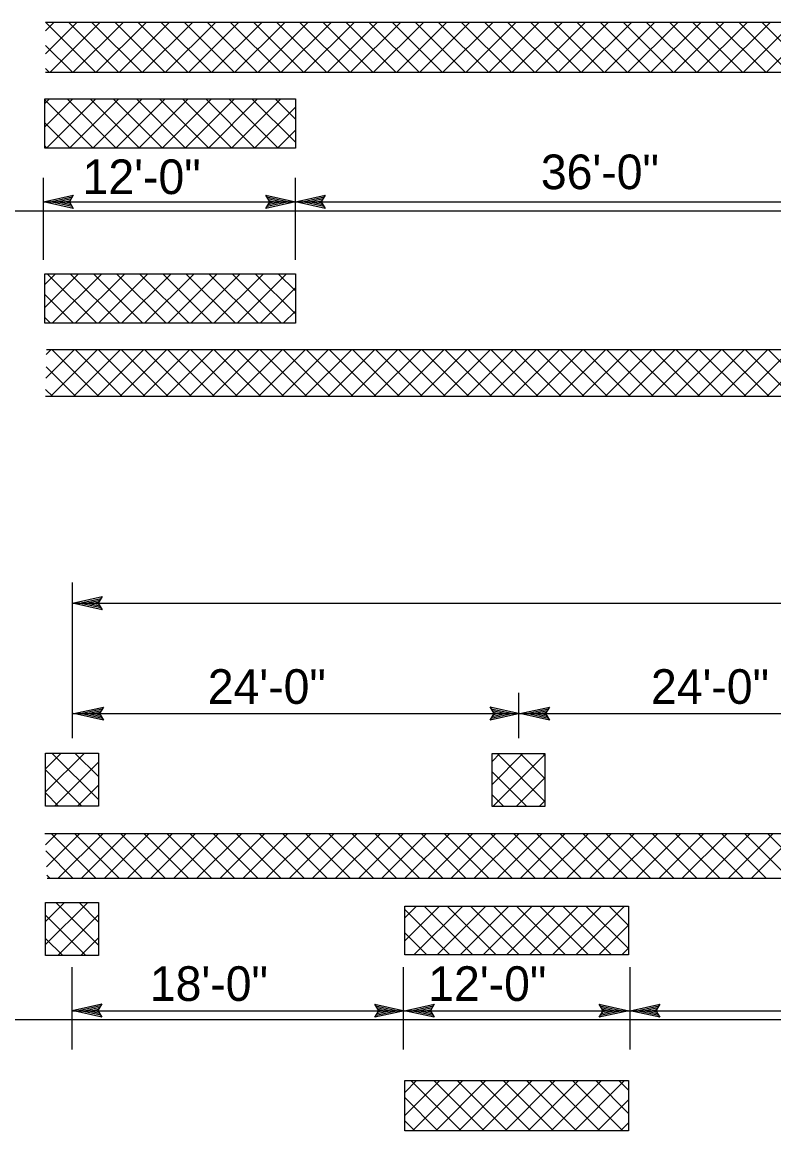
# Model space of a CAD drawing. Extents: x -893 to 867, y -474 to 712.
# Drawn here: x -305.4 to -153.6, y -212 to 12 of the extents above; entities that cross this region are included whole.
import ezdxf

# ---------------------------------------------------------------- set-up
doc = ezdxf.new("R2010")
doc.units = 0
for name, color, linetype in [('56 Stage 3 Anno', 7, 'Continuous'), ('57 Undefined', 7, 'Continuous'), ('60 Nongeo Data', 7, 'Continuous')]:
    doc.layers.add(name, color=color, linetype=linetype)

msp = doc.modelspace()

# ---------------------------------------------------------------- linework, layer by layer
at = {"layer": '56 Stage 3 Anno'}
for p, q in [((-301.11, -36.08), (-301.11, -19.5)), ((-250.23, -36.08), (-250.23, -19.5)), ((-301.11, -24.32), (-295.11, -22.99)), ((-295.11, -25.66), (-301.11, -24.32)), ((-301.11, -24.32), (-301.11, -24.32)), ((-301.11, -24.32), (-250.23, -24.32)), ((-295.33, -25.3), (-299.73, -24.32)), ((-299.72, -24.31), (-295.34, -23.35)), ((-298.35, -24.32), (-295.52, -23.69)), ((-295.56, -24.94), (-298.35, -24.32)), ((-296.97, -24.32), (-295.76, -24.05)), ((-295.74, -24.59), (-296.97, -24.32)), ((-295.11, -22.99), (-295.91, -24.32)), ((-295.91, -24.32), (-295.11, -25.66)), ((-295.11, -22.99), (-295.11, -22.99)), ((-255.43, -24.32), (-256.23, -22.98)), ((-256.23, -22.98), (-256.23, -22.98)), ((-256.23, -22.98), (-250.23, -24.32)), ((-250.23, -24.32), (-256.23, -25.65)), ((-256.23, -25.65), (-255.43, -24.32)), ((-256.01, -23.33), (-251.61, -24.32)), ((-251.62, -24.32), (-255.99, -25.29)), ((-252.99, -24.31), (-255.81, -24.94)), ((-255.78, -23.69), (-252.99, -24.31)), ((-255.6, -24.04), (-254.37, -24.31)), ((-254.37, -24.31), (-255.58, -24.58)), ((-250.23, -24.32), (-244.23, -22.99)), ((-250.23, -24.32), (-250.23, -24.32)), ((-244.23, -25.66), (-250.23, -24.32)), ((-250.23, -24.32), (-250.23, -24.32)), ((-250.23, -24.32), (-115.46, -24.32)), ((-244.44, -25.3), (-248.85, -24.32)), ((-248.84, -24.31), (-244.46, -23.35)), ((-247.46, -24.32), (-244.64, -23.69)), ((-244.68, -24.94), (-247.46, -24.32)), ((-246.08, -24.32), (-244.87, -24.05)), ((-244.85, -24.59), (-246.08, -24.32)), ((-244.23, -22.99), (-245.03, -24.32)), ((-245.03, -24.32), (-244.23, -25.66)), ((-244.23, -22.99), (-244.23, -22.99)), ((-295.11, -25.66), (-295.11, -25.66)), ((-256.23, -25.65), (-256.23, -25.65)), ((-244.23, -25.66), (-244.23, -25.66)), ((-295.28, -132.68), (-295.28, -101.28)), ((-295.28, -105.42), (-289.28, -104.09)), ((-295.28, -105.42), (-289.28, -104.09)), ((-293.89, -105.41), (-289.51, -104.45)), ((-293.89, -105.41), (-289.51, -104.45)), ((-292.51, -105.42), (-289.69, -104.79)), ((-292.51, -105.42), (-289.69, -104.79)), ((-291.13, -105.42), (-289.92, -105.15)), ((-291.13, -105.42), (-289.92, -105.15)), ((-289.28, -104.09), (-290.08, -105.42)), ((-289.28, -104.09), (-290.08, -105.42)), ((-289.28, -104.09), (-289.28, -104.09)), ((-289.28, -104.09), (-289.28, -104.09)), ((-295.28, -105.42), (66.02, -105.42)), ((-289.28, -106.76), (-295.28, -105.42)), ((-295.28, -105.42), (-295.28, -105.42)), ((-289.28, -106.76), (-295.28, -105.42)), ((-295.28, -105.42), (-295.28, -105.42)), ((-289.49, -106.4), (-293.9, -105.42)), ((-289.49, -106.4), (-293.9, -105.42)), ((-289.73, -106.04), (-292.51, -105.42)), ((-289.73, -106.04), (-292.51, -105.42)), ((-289.9, -105.69), (-291.13, -105.42)), ((-289.9, -105.69), (-291.13, -105.42)), ((-290.08, -105.42), (-289.28, -106.76)), ((-290.08, -105.42), (-289.28, -106.76)), ((-289.28, -106.76), (-289.28, -106.76)), ((-289.28, -106.76), (-289.28, -106.76)), ((-205.11, -132.68), (-205.11, -123.57)), ((-295.02, -127.74), (-289.02, -126.41)), ((-293.63, -127.74), (-289.26, -126.77)), ((-292.26, -127.75), (-289.44, -127.12)), ((-290.88, -127.75), (-289.67, -127.48)), ((-289.02, -126.41), (-289.82, -127.74)), ((-289.02, -126.41), (-289.02, -126.41)), ((-210.13, -127.74), (-210.93, -126.4)), ((-210.93, -126.4), (-210.93, -126.4)), ((-210.93, -126.4), (-204.93, -127.74)), ((-210.71, -126.76), (-206.31, -127.74)), ((-210.48, -127.12), (-207.69, -127.74)), ((-210.3, -127.47), (-209.08, -127.74)), ((-204.93, -127.74), (-198.93, -126.41)), ((-203.54, -127.74), (-199.17, -126.77)), ((-202.17, -127.75), (-199.34, -127.12)), ((-200.79, -127.75), (-199.58, -127.48)), ((-198.93, -126.41), (-199.73, -127.74)), ((-198.93, -126.41), (-198.93, -126.41)), ((-295.28, -127.74), (-204.93, -127.74)), ((-289.02, -129.08), (-295.02, -127.74)), ((-295.02, -127.74), (-295.02, -127.74)), ((-289.24, -128.73), (-293.64, -127.74)), ((-289.47, -128.37), (-292.26, -127.75)), ((-289.65, -128.02), (-290.88, -127.75)), ((-289.82, -127.74), (-289.02, -129.08)), ((-289.02, -129.08), (-289.02, -129.08)), ((-204.93, -127.74), (-210.93, -129.07)), ((-210.93, -129.07), (-210.13, -127.74)), ((-210.93, -129.07), (-210.93, -129.07)), ((-206.32, -127.75), (-210.7, -128.71)), ((-207.69, -127.74), (-210.52, -128.37)), ((-209.08, -127.74), (-210.28, -128.01)), ((-205.11, -127.74), (-116.1, -127.74)), ((-204.93, -127.74), (-204.93, -127.74)), ((-198.93, -129.08), (-204.93, -127.74)), ((-204.93, -127.74), (-204.93, -127.74)), ((-199.15, -128.73), (-203.55, -127.74)), ((-199.38, -128.37), (-202.17, -127.75)), ((-199.56, -128.02), (-200.79, -127.75)), ((-199.73, -127.74), (-198.93, -129.08)), ((-198.93, -129.08), (-198.93, -129.08)), ((-295.4, -178.99), (-295.4, -195.63)), ((-228.48, -178.99), (-228.48, -195.63)), ((-182.69, -178.99), (-182.69, -195.63)), ((-295.4, -187.76), (-228.21, -187.76)), ((-295.36, -187.71), (-289.35, -186.38)), ((-289.36, -189.05), (-295.36, -187.71)), ((-295.36, -187.71), (-295.36, -187.71)), ((-289.57, -188.69), (-293.98, -187.71)), ((-293.96, -187.7), (-289.59, -186.74)), ((-292.59, -187.71), (-289.77, -187.08)), ((-289.81, -188.33), (-292.59, -187.71)), ((-291.21, -187.71), (-290, -187.44)), ((-289.98, -187.98), (-291.21, -187.71)), ((-289.36, -186.38), (-290.16, -187.71)), ((-290.16, -187.71), (-289.36, -189.05)), ((-289.36, -186.38), (-289.36, -186.38)), ((-233.41, -187.76), (-234.21, -186.42)), ((-234.21, -186.42), (-234.21, -186.42)), ((-234.21, -186.42), (-228.21, -187.76)), ((-228.21, -187.76), (-234.21, -189.09)), ((-234.21, -189.09), (-233.41, -187.76)), ((-234, -186.78), (-229.59, -187.76)), ((-229.6, -187.76), (-233.98, -188.73)), ((-230.98, -187.76), (-233.8, -188.38)), ((-233.76, -187.14), (-230.98, -187.76)), ((-233.59, -187.48), (-232.36, -187.76)), ((-232.36, -187.76), (-233.57, -188.02)), ((-228.48, -187.76), (-182.69, -187.76)), ((-228.21, -187.76), (-222.21, -186.43)), ((-222.21, -189.1), (-228.21, -187.76)), ((-228.21, -187.76), (-228.21, -187.76)), ((-228.21, -187.76), (-228.21, -187.76)), ((-222.43, -188.74), (-226.83, -187.76)), ((-226.82, -187.76), (-222.45, -186.79)), ((-225.45, -187.76), (-222.63, -187.14)), ((-222.66, -188.38), (-225.45, -187.76)), ((-224.07, -187.76), (-222.86, -187.5)), ((-222.84, -188.04), (-224.07, -187.76)), ((-222.21, -186.43), (-223.01, -187.76)), ((-223.01, -187.76), (-222.21, -189.1)), ((-222.21, -186.43), (-222.21, -186.43)), ((-188.11, -187.76), (-188.91, -186.42)), ((-188.91, -186.42), (-188.91, -186.42)), ((-188.91, -186.42), (-182.91, -187.76)), ((-182.91, -187.76), (-188.91, -189.09)), ((-188.91, -189.09), (-188.11, -187.76)), ((-188.7, -186.78), (-184.29, -187.76)), ((-184.31, -187.76), (-188.68, -188.73)), ((-185.68, -187.76), (-188.5, -188.38)), ((-188.46, -187.14), (-185.68, -187.76)), ((-188.29, -187.48), (-187.06, -187.76)), ((-187.06, -187.76), (-188.27, -188.02)), ((-182.91, -187.76), (-182.91, -187.76)), ((-182.66, -187.76), (-176.66, -186.43)), ((-176.66, -189.1), (-182.66, -187.76)), ((-182.66, -187.76), (-182.66, -187.76)), ((-182.66, -187.76), (-48.01, -187.76)), ((-176.88, -188.74), (-181.28, -187.76)), ((-181.27, -187.76), (-176.9, -186.79)), ((-179.9, -187.76), (-177.07, -187.14)), ((-177.11, -188.38), (-179.9, -187.76)), ((-178.52, -187.76), (-177.31, -187.5)), ((-177.29, -188.04), (-178.52, -187.76)), ((-176.66, -186.43), (-177.46, -187.76)), ((-177.46, -187.76), (-176.66, -189.1)), ((-176.66, -186.43), (-176.66, -186.43)), ((-289.36, -189.05), (-289.36, -189.05)), ((-234.21, -189.09), (-234.21, -189.09)), ((-222.21, -189.1), (-222.21, -189.1)), ((-188.91, -189.09), (-188.91, -189.09)), ((-176.66, -189.1), (-176.66, -189.1))]:
    msp.add_line(p, q, dxfattribs=at)
at = {"layer": '60 Nongeo Data'}
for p, q in [((-300.73, 11.97), (110.45, 11.97)), ((110.45, 1.77), (-300.73, 1.77)), ((-300.86, -3.53), (-250.25, -3.53)), ((-300.86, -13.47), (-300.86, -3.53)), ((-250.25, -3.53), (-250.25, -13.47)), ((-250.25, -13.47), (-300.86, -13.47)), ((-340.92, -26.17), (145.4, -26.17)), ((-300.86, -38.87), (-250.25, -38.87)), ((-300.86, -48.86), (-300.86, -38.87)), ((-250.25, -38.87), (-250.25, -48.86)), ((-250.25, -48.86), (-300.86, -48.86)), ((-300.54, -54.17), (109.65, -54.17)), ((110.05, -63.67), (-300.73, -63.67)), ((-300.73, -135.71), (-290.03, -135.71)), ((-300.73, -146.41), (-300.73, -135.71)), ((-290.03, -135.71), (-290.03, -146.41)), ((-210.55, -135.83), (-199.86, -135.83)), ((-210.55, -146.53), (-210.55, -135.83)), ((-199.86, -135.83), (-199.86, -146.53)), ((-290.03, -146.41), (-300.73, -146.41)), ((-199.86, -146.53), (-210.55, -146.53)), ((-300.87, -151.95), (357.65, -151.95)), ((357.65, -161.05), (-300.42, -161.05)), ((-300.7, -165.91), (-290, -165.91)), ((-300.7, -176.61), (-300.7, -165.91)), ((-290, -165.91), (-290, -176.61)), ((-228.18, -176.47), (-228.18, -166.62)), ((-228.18, -166.62), (-182.99, -166.62)), ((-182.99, -166.62), (-182.99, -176.47)), ((-290, -176.61), (-300.7, -176.61)), ((-182.99, -176.47), (-228.18, -176.47)), ((373.84, -189.61), (-340.92, -189.61)), ((-228.18, -201.89), (-182.99, -201.89)), ((-228.18, -212.04), (-228.18, -201.89)), ((-182.99, -201.89), (-182.99, -212.04)), ((-182.99, -212.04), (-228.18, -212.04))]:
    msp.add_line(p, q, dxfattribs=at)
for points in [[(-300.73, 5.57), (-294.33, 11.97)], [(-300.73, 10.23), (-299, 11.97)], [(-290.55, 1.77), (-300.73, 11.95)], [(-299.86, 1.77), (-289.67, 11.97)], [(-285.89, 1.77), (-296.08, 11.97)], [(-295.2, 1.77), (-285, 11.97)], [(-281.22, 1.77), (-291.42, 11.97)], [(-290.53, 1.77), (-280.33, 11.97)], [(-276.55, 1.77), (-286.75, 11.97)], [(-285.86, 1.77), (-275.67, 11.97)], [(-271.88, 1.77), (-282.08, 11.97)], [(-281.2, 1.77), (-271, 11.97)], [(-267.22, 1.77), (-277.42, 11.97)], [(-276.53, 1.77), (-266.33, 11.97)], [(-262.55, 1.77), (-272.75, 11.97)], [(-271.86, 1.77), (-261.67, 11.97)], [(-257.88, 1.77), (-268.08, 11.97)], [(-267.2, 1.77), (-257, 11.97)], [(-253.22, 1.77), (-263.41, 11.97)], [(-262.53, 1.77), (-252.33, 11.97)], [(-248.55, 1.77), (-258.75, 11.97)], [(-257.86, 1.77), (-247.67, 11.97)], [(-243.88, 1.77), (-254.08, 11.97)], [(-253.2, 1.77), (-243, 11.97)], [(-239.22, 1.77), (-249.41, 11.97)], [(-248.53, 1.77), (-238.33, 11.97)], [(-234.55, 1.77), (-244.75, 11.97)], [(-243.86, 1.77), (-233.66, 11.97)], [(-229.88, 1.77), (-240.08, 11.97)], [(-239.2, 1.77), (-229, 11.97)], [(-225.22, 1.77), (-235.41, 11.97)], [(-234.53, 1.77), (-224.33, 11.97)], [(-220.55, 1.77), (-230.75, 11.97)], [(-229.86, 1.77), (-219.66, 11.97)], [(-215.88, 1.77), (-226.08, 11.97)], [(-225.19, 1.77), (-215, 11.97)], [(-211.22, 1.77), (-221.41, 11.97)], [(-220.53, 1.77), (-210.33, 11.97)], [(-206.55, 1.77), (-216.75, 11.97)], [(-215.86, 1.77), (-205.66, 11.97)], [(-201.88, 1.77), (-212.08, 11.97)], [(-211.19, 1.77), (-201, 11.97)], [(-197.21, 1.77), (-207.41, 11.97)], [(-206.53, 1.77), (-196.33, 11.97)], [(-192.55, 1.77), (-202.75, 11.97)], [(-201.86, 1.77), (-191.66, 11.97)], [(-187.88, 1.77), (-198.08, 11.97)], [(-197.19, 1.77), (-187, 11.97)], [(-183.21, 1.77), (-193.41, 11.97)], [(-192.53, 1.77), (-182.33, 11.97)], [(-178.55, 1.77), (-188.74, 11.97)], [(-187.86, 1.77), (-177.66, 11.97)], [(-173.88, 1.77), (-184.08, 11.97)], [(-183.19, 1.77), (-172.99, 11.97)], [(-169.21, 1.77), (-179.41, 11.97)], [(-178.53, 1.77), (-168.33, 11.97)], [(-164.55, 1.77), (-174.74, 11.97)], [(-173.86, 1.77), (-163.66, 11.97)], [(-159.88, 1.77), (-170.08, 11.97)], [(-169.19, 1.77), (-158.99, 11.97)], [(-155.21, 1.77), (-165.41, 11.97)], [(-164.53, 1.77), (-154.33, 11.97)], [(-150.55, 1.77), (-160.74, 11.97)], [(-159.86, 1.77), (-149.66, 11.97)], [(-145.88, 1.77), (-156.08, 11.97)], [(-155.19, 1.77), (-144.99, 11.97)], [(-295.22, 1.77), (-300.73, 7.28)], [(-299.89, 1.77), (-300.73, 2.61)], [(-300.86, -9.15), (-295.23, -3.53)], [(-300.86, -4.48), (-299.9, -3.53)], [(-291.09, -13.47), (-300.8, -3.76)], [(-300.51, -13.47), (-290.57, -3.53)], [(-286.42, -13.47), (-296.37, -3.53)], [(-295.85, -13.47), (-285.9, -3.53)], [(-281.76, -13.47), (-291.7, -3.53)], [(-291.18, -13.47), (-281.23, -3.53)], [(-277.09, -13.47), (-287.04, -3.53)], [(-286.51, -13.47), (-276.57, -3.53)], [(-272.42, -13.47), (-282.37, -3.53)], [(-281.85, -13.47), (-271.9, -3.53)], [(-267.76, -13.47), (-277.7, -3.53)], [(-277.18, -13.47), (-267.23, -3.53)], [(-263.09, -13.47), (-273.04, -3.53)], [(-272.51, -13.47), (-262.56, -3.53)], [(-258.42, -13.47), (-268.37, -3.53)], [(-267.84, -13.47), (-257.9, -3.53)], [(-253.76, -13.47), (-263.7, -3.53)], [(-263.18, -13.47), (-253.23, -3.53)], [(-250.25, -12.31), (-259.04, -3.53)], [(-250.25, -7.64), (-254.37, -3.53)], [(-258.51, -13.47), (-250.25, -5.21)], [(-295.76, -13.47), (-300.86, -8.37)], [(-253.84, -13.47), (-250.25, -9.88)], [(-300.43, -13.47), (-300.86, -13.04)], [(-300.86, -45.68), (-294.05, -38.87)], [(-300.86, -41.01), (-298.71, -38.87)], [(-290.38, -48.86), (-300.38, -38.87)], [(-299.38, -48.86), (-289.38, -38.87)], [(-285.72, -48.86), (-295.71, -38.87)], [(-294.71, -48.86), (-284.71, -38.87)], [(-281.05, -48.86), (-291.05, -38.87)], [(-290.04, -48.86), (-280.05, -38.87)], [(-276.38, -48.86), (-286.38, -38.87)], [(-285.38, -48.86), (-275.38, -38.87)], [(-271.72, -48.86), (-281.71, -38.87)], [(-280.71, -48.86), (-270.71, -38.87)], [(-267.05, -48.86), (-277.04, -38.87)], [(-276.04, -48.86), (-266.05, -38.87)], [(-262.38, -48.86), (-272.38, -38.87)], [(-271.38, -48.86), (-261.38, -38.87)], [(-257.71, -48.86), (-267.71, -38.87)], [(-266.71, -48.86), (-256.71, -38.87)], [(-253.05, -48.86), (-263.04, -38.87)], [(-262.04, -48.86), (-252.05, -38.87)], [(-250.25, -46.99), (-258.38, -38.87)], [(-250.25, -42.33), (-253.71, -38.87)], [(-257.38, -48.86), (-250.25, -41.74)], [(-295.05, -48.86), (-300.86, -43.05)], [(-252.71, -48.86), (-250.25, -46.41)], [(-299.72, -48.86), (-300.86, -47.72)], [(-300.66, -59.93), (-294.89, -54.17)], [(-300.56, -55.17), (-299.56, -54.17)], [(-299.73, -63.67), (-290.22, -54.17)], [(-289.93, -63.67), (-299.43, -54.17)], [(-295.06, -63.67), (-285.56, -54.17)], [(-285.26, -63.67), (-294.76, -54.17)], [(-290.39, -63.67), (-280.89, -54.17)], [(-280.59, -63.67), (-290.1, -54.17)], [(-285.73, -63.67), (-276.22, -54.17)], [(-275.93, -63.67), (-285.43, -54.17)], [(-281.06, -63.67), (-271.56, -54.17)], [(-271.26, -63.67), (-280.76, -54.17)], [(-276.39, -63.67), (-266.89, -54.17)], [(-266.59, -63.67), (-276.09, -54.17)], [(-271.72, -63.67), (-262.22, -54.17)], [(-261.92, -63.67), (-271.43, -54.17)], [(-267.06, -63.67), (-257.55, -54.17)], [(-257.26, -63.67), (-266.76, -54.17)], [(-262.39, -63.67), (-252.89, -54.17)], [(-252.59, -63.67), (-262.09, -54.17)], [(-257.72, -63.67), (-248.22, -54.17)], [(-247.92, -63.67), (-257.43, -54.17)], [(-253.06, -63.67), (-243.55, -54.17)], [(-243.26, -63.67), (-252.76, -54.17)], [(-248.39, -63.67), (-238.89, -54.17)], [(-238.59, -63.67), (-248.09, -54.17)], [(-243.72, -63.67), (-234.22, -54.17)], [(-233.92, -63.67), (-243.43, -54.17)], [(-239.06, -63.67), (-229.55, -54.17)], [(-229.26, -63.67), (-238.76, -54.17)], [(-234.39, -63.67), (-224.89, -54.17)], [(-224.59, -63.67), (-234.09, -54.17)], [(-229.72, -63.67), (-220.22, -54.17)], [(-219.92, -63.67), (-229.43, -54.17)], [(-225.06, -63.67), (-215.55, -54.17)], [(-215.26, -63.67), (-224.76, -54.17)], [(-220.39, -63.67), (-210.89, -54.17)], [(-210.59, -63.67), (-220.09, -54.17)], [(-215.72, -63.67), (-206.22, -54.17)], [(-205.92, -63.67), (-215.42, -54.17)], [(-211.05, -63.67), (-201.55, -54.17)], [(-201.26, -63.67), (-210.76, -54.17)], [(-206.39, -63.67), (-196.88, -54.17)], [(-196.59, -63.67), (-206.09, -54.17)], [(-201.72, -63.67), (-192.22, -54.17)], [(-191.92, -63.67), (-201.42, -54.17)], [(-197.05, -63.67), (-187.55, -54.17)], [(-187.25, -63.67), (-196.76, -54.17)], [(-192.39, -63.67), (-182.88, -54.17)], [(-182.59, -63.67), (-192.09, -54.17)], [(-187.72, -63.67), (-178.22, -54.17)], [(-177.92, -63.67), (-187.42, -54.17)], [(-183.05, -63.67), (-173.55, -54.17)], [(-173.25, -63.67), (-182.76, -54.17)], [(-178.39, -63.67), (-168.88, -54.17)], [(-168.59, -63.67), (-178.09, -54.17)], [(-173.72, -63.67), (-164.22, -54.17)], [(-163.92, -63.67), (-173.42, -54.17)], [(-169.05, -63.67), (-159.55, -54.17)], [(-159.25, -63.67), (-168.76, -54.17)], [(-164.39, -63.67), (-154.88, -54.17)], [(-154.59, -63.67), (-164.09, -54.17)], [(-159.72, -63.67), (-150.22, -54.17)], [(-149.92, -63.67), (-159.42, -54.17)], [(-155.05, -63.67), (-145.55, -54.17)], [(-145.25, -63.67), (-154.76, -54.17)], [(-294.59, -63.67), (-300.61, -57.65)], [(-299.26, -63.67), (-300.7, -62.23)], [(-300.73, -143.56), (-292.88, -135.71)], [(-300.73, -138.89), (-297.55, -135.71)], [(-290.03, -145.11), (-299.44, -135.71)], [(-290.03, -140.45), (-294.77, -135.71)], [(-290.03, -135.78), (-290.1, -135.71)], [(-210.55, -142.05), (-204.33, -135.83)], [(-210.55, -137.39), (-209, -135.83)], [(-210.37, -146.53), (-199.86, -136.02)], [(-199.86, -145.5), (-209.52, -135.83)], [(-199.86, -140.83), (-204.85, -135.83)], [(-199.86, -136.16), (-200.18, -135.83)], [(-298.91, -146.41), (-290.03, -137.53)], [(-293.41, -146.41), (-300.73, -139.08)], [(-203.49, -146.53), (-210.55, -139.47)], [(-205.7, -146.53), (-199.86, -140.69)], [(-294.25, -146.41), (-290.03, -142.2)], [(-298.07, -146.41), (-300.73, -143.75)], [(-208.15, -146.53), (-210.55, -144.13)], [(-201.03, -146.53), (-199.86, -145.36)], [(-300.75, -154.27), (-298.44, -151.95)], [(-300.54, -158.72), (-293.77, -151.95)], [(-290.46, -161.05), (-299.56, -151.95)], [(-298.21, -161.05), (-289.1, -151.95)], [(-285.79, -161.05), (-294.89, -151.95)], [(-293.54, -161.05), (-284.44, -151.95)], [(-281.12, -161.05), (-290.23, -151.95)], [(-288.87, -161.05), (-279.77, -151.95)], [(-276.46, -161.05), (-285.56, -151.95)], [(-284.2, -161.05), (-275.1, -151.95)], [(-271.79, -161.05), (-280.89, -151.95)], [(-279.54, -161.05), (-270.43, -151.95)], [(-267.12, -161.05), (-276.23, -151.95)], [(-274.87, -161.05), (-265.77, -151.95)], [(-262.46, -161.05), (-271.56, -151.95)], [(-270.2, -161.05), (-261.1, -151.95)], [(-257.79, -161.05), (-266.89, -151.95)], [(-265.54, -161.05), (-256.43, -151.95)], [(-253.12, -161.05), (-262.23, -151.95)], [(-260.87, -161.05), (-251.77, -151.95)], [(-248.45, -161.05), (-257.56, -151.95)], [(-256.2, -161.05), (-247.1, -151.95)], [(-243.79, -161.05), (-252.89, -151.95)], [(-251.54, -161.05), (-242.43, -151.95)], [(-239.12, -161.05), (-248.22, -151.95)], [(-246.87, -161.05), (-237.77, -151.95)], [(-234.45, -161.05), (-243.56, -151.95)], [(-242.2, -161.05), (-233.1, -151.95)], [(-229.79, -161.05), (-238.89, -151.95)], [(-237.54, -161.05), (-228.43, -151.95)], [(-225.12, -161.05), (-234.22, -151.95)], [(-232.87, -161.05), (-223.77, -151.95)], [(-220.45, -161.05), (-229.56, -151.95)], [(-228.2, -161.05), (-219.1, -151.95)], [(-215.79, -161.05), (-224.89, -151.95)], [(-223.54, -161.05), (-214.43, -151.95)], [(-211.12, -161.05), (-220.22, -151.95)], [(-218.87, -161.05), (-209.76, -151.95)], [(-206.45, -161.05), (-215.56, -151.95)], [(-214.2, -161.05), (-205.1, -151.95)], [(-201.79, -161.05), (-210.89, -151.95)], [(-209.53, -161.05), (-200.43, -151.95)], [(-197.12, -161.05), (-206.22, -151.95)], [(-204.87, -161.05), (-195.76, -151.95)], [(-192.45, -161.05), (-201.56, -151.95)], [(-200.2, -161.05), (-191.1, -151.95)], [(-187.79, -161.05), (-196.89, -151.95)], [(-195.53, -161.05), (-186.43, -151.95)], [(-183.12, -161.05), (-192.22, -151.95)], [(-190.87, -161.05), (-181.76, -151.95)], [(-178.45, -161.05), (-187.55, -151.95)], [(-186.2, -161.05), (-177.1, -151.95)], [(-173.78, -161.05), (-182.89, -151.95)], [(-181.53, -161.05), (-172.43, -151.95)], [(-169.12, -161.05), (-178.22, -151.95)], [(-176.87, -161.05), (-167.76, -151.95)], [(-164.45, -161.05), (-173.55, -151.95)], [(-172.2, -161.05), (-163.1, -151.95)], [(-159.78, -161.05), (-168.89, -151.95)], [(-167.53, -161.05), (-158.43, -151.95)], [(-155.12, -161.05), (-164.22, -151.95)], [(-162.87, -161.05), (-153.76, -151.95)], [(-150.45, -161.05), (-159.55, -151.95)], [(-158.2, -161.05), (-149.1, -151.95)], [(-145.78, -161.05), (-154.89, -151.95)], [(-295.12, -161.05), (-300.69, -155.48)], [(-299.79, -161.05), (-300.45, -160.39)], [(-300.7, -174.41), (-292.2, -165.91)], [(-300.7, -169.75), (-296.86, -165.91)], [(-290, -174.52), (-298.61, -165.91)], [(-290, -169.86), (-293.94, -165.91)], [(-228.18, -173.67), (-221.13, -166.62)], [(-228.18, -169), (-225.79, -166.62)], [(-219.07, -176.47), (-228.18, -167.35)], [(-226.31, -176.47), (-216.46, -166.62)], [(-214.4, -176.47), (-224.25, -166.62)], [(-221.64, -176.47), (-211.79, -166.62)], [(-209.73, -176.47), (-219.58, -166.62)], [(-216.98, -176.47), (-207.13, -166.62)], [(-205.06, -176.47), (-214.91, -166.62)], [(-212.31, -176.47), (-202.46, -166.62)], [(-200.4, -176.47), (-210.25, -166.62)], [(-207.64, -176.47), (-197.79, -166.62)], [(-195.73, -176.47), (-205.58, -166.62)], [(-202.98, -176.47), (-193.13, -166.62)], [(-191.06, -176.47), (-200.91, -166.62)], [(-198.31, -176.47), (-188.46, -166.62)], [(-186.4, -176.47), (-196.25, -166.62)], [(-193.64, -176.47), (-183.79, -166.62)], [(-182.99, -175.2), (-191.58, -166.62)], [(-182.99, -170.54), (-186.91, -166.62)], [(-292.58, -176.61), (-300.7, -168.49)], [(-298.23, -176.61), (-290, -168.38)], [(-223.73, -176.47), (-228.18, -172.02)], [(-188.97, -176.47), (-182.99, -170.49)], [(-297.25, -176.61), (-300.7, -173.16)], [(-293.56, -176.61), (-290, -173.05)], [(-184.31, -176.47), (-182.99, -175.15)], [(-228.18, -208.95), (-221.12, -201.89)], [(-228.18, -204.28), (-225.78, -201.89)], [(-216.81, -212.04), (-226.96, -201.89)], [(-226.6, -212.04), (-216.45, -201.89)], [(-212.14, -212.04), (-222.29, -201.89)], [(-221.93, -212.04), (-211.78, -201.89)], [(-207.47, -212.04), (-217.62, -201.89)], [(-217.26, -212.04), (-207.12, -201.89)], [(-202.81, -212.04), (-212.96, -201.89)], [(-212.6, -212.04), (-202.45, -201.89)], [(-198.14, -212.04), (-208.29, -201.89)], [(-207.93, -212.04), (-197.78, -201.89)], [(-193.47, -212.04), (-203.62, -201.89)], [(-203.26, -212.04), (-193.12, -201.89)], [(-188.81, -212.04), (-198.95, -201.89)], [(-198.6, -212.04), (-188.45, -201.89)], [(-184.14, -212.04), (-194.29, -201.89)], [(-193.93, -212.04), (-183.78, -201.89)], [(-182.99, -208.52), (-189.62, -201.89)], [(-182.99, -203.85), (-184.95, -201.89)], [(-221.48, -212.04), (-228.18, -205.33)], [(-189.26, -212.04), (-183.08, -205.85)], [(-226.14, -212.04), (-228.18, -210)], [(-184.6, -212.04), (-182.99, -210.44)]]:
    msp.add_lwpolyline(points, dxfattribs=at)

# ---------------------------------------------------------------- texts
at = {"layer": '57 Undefined'}
for s, p in [('12\'-0"', (-293.23, -22.77)), ('36\'-0"', (-200.69, -21.78)), ('24\'-0"', (-267.95, -125.77)), ('24\'-0"', (-178.45, -125.77)), ('18\'-0"', (-279.65, -185.79)), ('12\'-0"', (-223.43, -185.79))]:
    msp.add_text(s, height=7, dxfattribs=at).set_placement(p)

doc.saveas('drawing.dxf')
